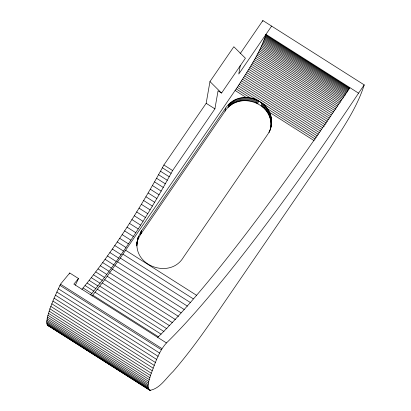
<?xml version="1.0" encoding="UTF-8"?>
<svg xmlns="http://www.w3.org/2000/svg" width="411" height="411" viewBox="0 0 411 411"><rect width="100%" height="100%" fill="white"/><g stroke="black" fill="none" stroke-linecap="round" stroke-linejoin="round"><path stroke-width="0.62" d="M270.726 128.258C274.985 103.31 238.472 90.112 225.043 111.165L140.495 234.553L137.896 239.546L137.084 242.228M137.269 240.954C132.933 266.343 170.508 279.269 183.424 257.291L268.023 133.883C284.129 106.726 242.844 83.007 225.588 108.057L141.035 231.444L138.132 237.317L136.724 244.067M240.142 53.723L262.876 20.55L364.223 84.897C356.851 108.18 342.486 128.576 329.478 149.018L217.732 312.072C203.758 332.53 189.327 352.756 173.088 371.498C166.044 378.038 159.956 388.719 149.871 390.332L47.491 325.229L46.905 323.765L46.777 321.608L47.435 317.102L49.89 308.831L54.093 298.16L60.499 284.186L69.752 272.991L78.491 278.54L75.383 285.142M149.871 390.332C145.782 386.669 149.655 379.939 150.457 375.479C154.896 364.29 158.261 352.027 166.465 342.938A443.782 53.507 -57.6 0 0 358.562 93.158L364.223 84.897M136.714 244.37L137.623 239.12M136.627 245.305L137.063 242.814M137.315 241.324L137.86 238.21M136.693 245.614L137.017 243.749M137.587 240.43L138.132 237.317M136.796 245.932L137.012 244.684M137.896 239.546L138.44 236.433M140.495 234.553L141.035 231.444M141.045 233.787L141.584 230.679M81.923 289.339C113.436 250.88 140.125 208.613 163.886 165.001L206.168 103.305L209.964 81.563L233.833 46.736L245.413 58.234L221.544 93.066L218.051 90.846L214.907 108.853L172.625 170.55C148.859 214.162 122.17 256.428 90.661 294.887M225.043 111.165L225.588 108.057M228.079 107.543L228.624 104.435M228.778 106.896L229.323 103.783M229.502 106.274L230.047 103.161M230.252 105.678L230.797 102.57M231.028 105.118L231.568 102.005M231.825 104.584L232.364 101.471M232.641 104.081L233.186 100.967M233.484 103.608L234.023 100.495M240.291 65.323L238.776 74.016L271.614 26.099M234.342 103.166L234.881 100.053M235.215 102.76L235.76 99.647M236.109 102.385L236.654 99.272M237.019 102.046L237.563 98.933M237.943 101.738L238.483 98.63M238.873 101.471L239.418 98.357M239.824 101.234L240.363 98.121M240.779 101.034L241.319 97.926M241.74 100.87L242.285 97.761M242.711 100.746L243.255 97.633M243.687 100.654L244.226 97.546M244.663 100.603L245.208 97.489M245.644 100.587L246.189 97.474L235.107 90.471M246.626 100.608L247.17 97.494M247.607 100.664L248.146 97.551M248.583 100.757L249.128 97.648M249.554 100.89L250.099 97.777L236.176 88.915M250.525 101.055L251.07 97.946M251.486 101.26L252.03 98.147M252.436 101.496L252.981 98.388M253.382 101.774L253.926 98.661M254.311 102.082L254.856 98.969M255.231 102.426L255.776 99.313M256.135 102.801L256.68 99.693L237.245 87.358L120.279 258.036L104.743 279.685L92.059 296.033M257.569 100.104L257.024 103.212L255.421 102.185M257.897 103.659L258.437 100.546M261.185 105.745L261.73 102.637M262.495 103.233L261.956 106.341L264.114 107.708M262.696 106.968L263.24 103.855M263.415 107.62L263.954 104.507M264.103 108.299L264.648 105.185M264.766 108.997L265.306 105.889M265.398 109.727L265.943 106.613M265.999 110.472L266.544 107.363M266.575 111.242L267.114 108.134M267.114 112.033L267.659 108.925L315.186 139.082M267.623 112.845L268.162 109.732M268.095 113.672L268.64 110.564M268.537 114.52L269.082 111.407M268.943 115.378L269.488 112.265L314.138 140.644M269.313 116.251L269.857 113.143M269.647 117.14L270.191 114.027M269.945 118.039L270.489 114.926M270.207 118.943L270.751 115.835M270.428 119.863L270.972 116.75M270.618 120.783L271.157 117.674M270.762 121.713L271.306 118.604M269.159 132.65L269.375 131.402M270.875 122.648L271.419 119.534M269.539 131.792L269.755 130.544M270.947 123.583L271.486 120.474M270.977 124.523L271.522 121.409M270.084 130.652L270.407 128.787M270.972 125.458L271.517 122.35M270.351 129.758L270.679 127.893M270.931 126.393L271.471 123.285M270.479 129.475L271.388 124.214M262.732 21.295L262.876 20.55M237.245 87.358C247.992 70.461 259.865 53.605 265.953 34.36L358.562 93.158M69.305 273.921L69.752 272.991M78.491 278.54L73.857 284.14L166.465 342.938M47.953 325.697L48.529 325.99M265.83 34.976L349.699 88.226L349.823 87.61A443.782 53.507 -57.6 0 1 157.726 337.39M265.665 35.654L349.535 88.904M265.46 36.389L348.79 89.295M265.208 37.18L348.538 90.086M264.92 38.033L347.711 90.595M264.592 38.937L347.382 91.499M264.227 39.898L347.012 92.46M263.816 40.91L346.067 93.127M263.374 41.973L345.62 94.191M262.886 43.083L345.137 95.306M262.367 44.244L344.074 96.123M261.807 45.451L343.514 97.325M261.216 46.7L342.923 98.578M260.589 47.995L341.752 99.524M259.927 49.325L341.094 100.859M259.233 50.697L340.4 102.231M258.509 52.105L339.132 103.295M257.754 53.543L338.376 104.733M256.967 55.012L337.59 106.202M256.151 56.518L336.779 107.708M255.313 58.043L335.936 109.234M254.445 59.595L334.528 110.441M253.556 61.172L333.64 112.018M252.647 62.765L332.73 113.611M251.712 64.378L331.256 114.88M250.756 66.007L330.84 116.852M249.785 67.645L329.329 118.147M248.794 69.295L328.338 119.796M247.792 70.954L327.331 121.456M246.775 72.613L326.313 123.115M245.742 74.278L325.286 124.78M244.699 75.943L324.243 126.444M243.651 77.602L322.65 127.759M242.593 79.256L321.592 129.414M241.524 80.9L320.529 131.058M240.456 82.539L319.46 132.696M239.387 84.163L318.386 134.32M238.313 85.765L317.318 135.928M256.68 99.693L316.244 137.515M206.168 103.305L214.907 108.853M163.886 165.001L172.625 170.55M162.391 167.806L171.13 173.355M160.526 171.248L169.265 176.797M158.605 174.752L167.339 180.301M156.622 178.307L165.356 183.856M154.582 181.919L163.316 187.467M152.491 185.572L161.225 191.12M150.349 189.271L159.088 194.814M148.166 192.995L156.899 198.544M145.936 196.756L154.675 202.299M143.67 200.532L152.404 206.081M141.369 204.329L150.102 209.877M139.031 208.136L147.77 213.684M136.668 211.948L145.407 217.496M134.284 215.76L143.018 221.308M131.874 219.566L140.608 225.115M129.45 223.358L138.183 228.906M127.009 227.129L135.748 232.677M124.564 230.879L133.298 236.428M122.108 234.599L130.842 240.147M119.652 238.282L128.386 243.831M117.197 241.925L125.93 247.468M125.612 250.248L196.499 295.252M114.746 245.516L123.48 251.064M122.94 254.173L193.283 298.833M112.306 249.061L121.04 254.604M120.279 258.036L190.622 302.696M109.876 252.544L118.615 258.087M117.628 261.833L187.431 306.154M107.466 255.961L116.205 261.509M105.077 259.315L113.811 264.859M114.998 265.568L184.262 309.54M102.709 262.593L111.448 268.136M112.393 269.22L181.112 312.853M100.371 265.789L109.11 271.337M109.809 272.796L178.533 316.429M98.065 268.907L106.803 274.45M107.261 276.284L175.44 319.573M95.794 271.928L104.528 277.476M104.743 279.685L172.379 322.63M93.559 274.861L102.293 280.41M102.262 282.984L169.363 325.584M91.365 277.697L100.104 283.246M99.827 286.184L166.923 328.785M89.218 280.43L97.957 285.974M97.438 289.277L163.989 331.533M87.122 283.056L95.861 288.604M85.077 285.568L93.811 291.116M95.095 292.257L161.107 334.169M83.084 287.972L91.823 293.516M92.804 295.119L158.276 336.691M60.499 284.186L161.842 348.528M59.929 285.352L161.276 349.694M58.326 288.738L159.668 353.085M56.816 292.005L158.158 356.347M55.403 295.149L156.745 359.491M54.093 298.16L155.435 362.507M52.885 301.042L154.228 365.384M51.781 303.78L153.123 368.128M50.784 306.38L152.127 370.727M49.89 308.831L151.238 373.178M49.109 311.132L150.457 375.479M48.441 313.285L149.784 377.627M47.882 315.273L149.229 379.62M47.435 317.102L148.782 381.449M47.106 318.772L148.448 383.119M46.885 320.272L148.227 384.619M46.777 321.608L148.124 385.955M46.787 322.774L148.13 387.116M46.905 323.765L148.253 388.107M47.142 324.582L148.489 388.929M49.212 326.103L50.841 327.135M52.464 328.168L54.093 329.201M55.716 330.233L57.345 331.266M58.968 332.299L60.597 333.331M62.765 334.708L63.849 335.397M69.269 338.839L70.892 339.871M72.516 340.899L74.144 341.931M76.312 343.308L77.396 343.997M79.564 345.374L80.648 346.062M82.817 347.439L83.901 348.127M84.985 348.816L87.153 350.193M89.321 351.569L90.405 352.258M93.112 353.979L94.196 354.662M95.28 355.351L97.448 356.727M98.532 357.416L100.7 358.793M102.868 360.17L103.952 360.858M106.12 362.235L107.204 362.923M108.828 363.956L110.456 364.989M112.08 366.021L113.708 367.054M115.332 368.086L117.5 369.458M119.668 370.835L120.752 371.523M122.375 372.556L124.004 373.589M125.627 374.621L127.256 375.654M128.879 376.687L130.508 377.719M132.131 378.752L133.76 379.785M135.928 381.161L137.012 381.85M139.18 383.227L140.803 384.254M142.427 385.287L144.055 386.319M145.679 387.352L147.308 388.385M149.476 389.762L150.56 390.45M47.491 325.229L148.839 389.571M209.964 81.563L221.544 93.066"/></g></svg>
